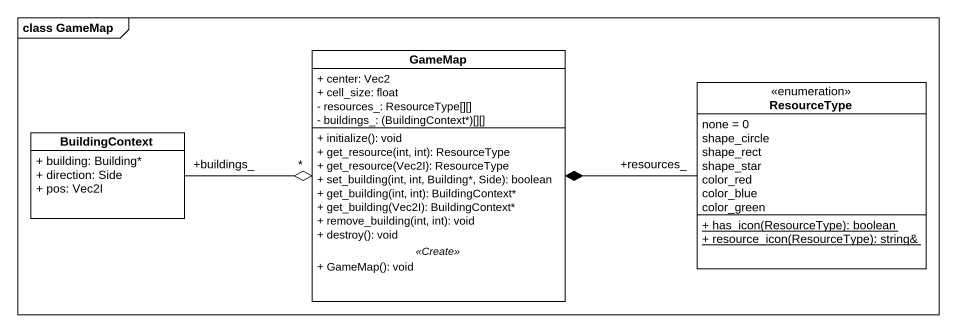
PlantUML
@startuml
mainframe class GameMap
hide circle
hide empty members
skinparam classAttributeIconSize 0
class GameMap {
  + center: Vec2
  + cell_size: float
  - resources_: ResourceType[][]
  {field} - buildings_: (BuildingContext*)[][]
  --
  + initialize(): void
  + get_resource(int, int): ResourceType
  + get_resource(Vec2I): ResourceType
  + set_building(int, int, Building*, Side): boolean
  + get_building(int, int): BuildingContext*
  + get_building(Vec2I): BuildingContext*
  + remove_building(int, int): void
  + destroy(): void
  .. <<Create>> ..
  + GameMap(): void
}
enum ResourceType {
  none = 0
  shape_circle
  shape_rect
  shape_star
  color_red
  color_blue
  color_green
  {static} + has_icon(ResourceType): boolean
  {static} + resource_icon(ResourceType): string&
}
class BuildingContext {
  + building: Building*
  + direction: Side
  + pos: Vec2I
}
ResourceType "+resources_" -left-* GameMap
BuildingContext "+buildings_" -right-o "*" GameMap
@enduml
